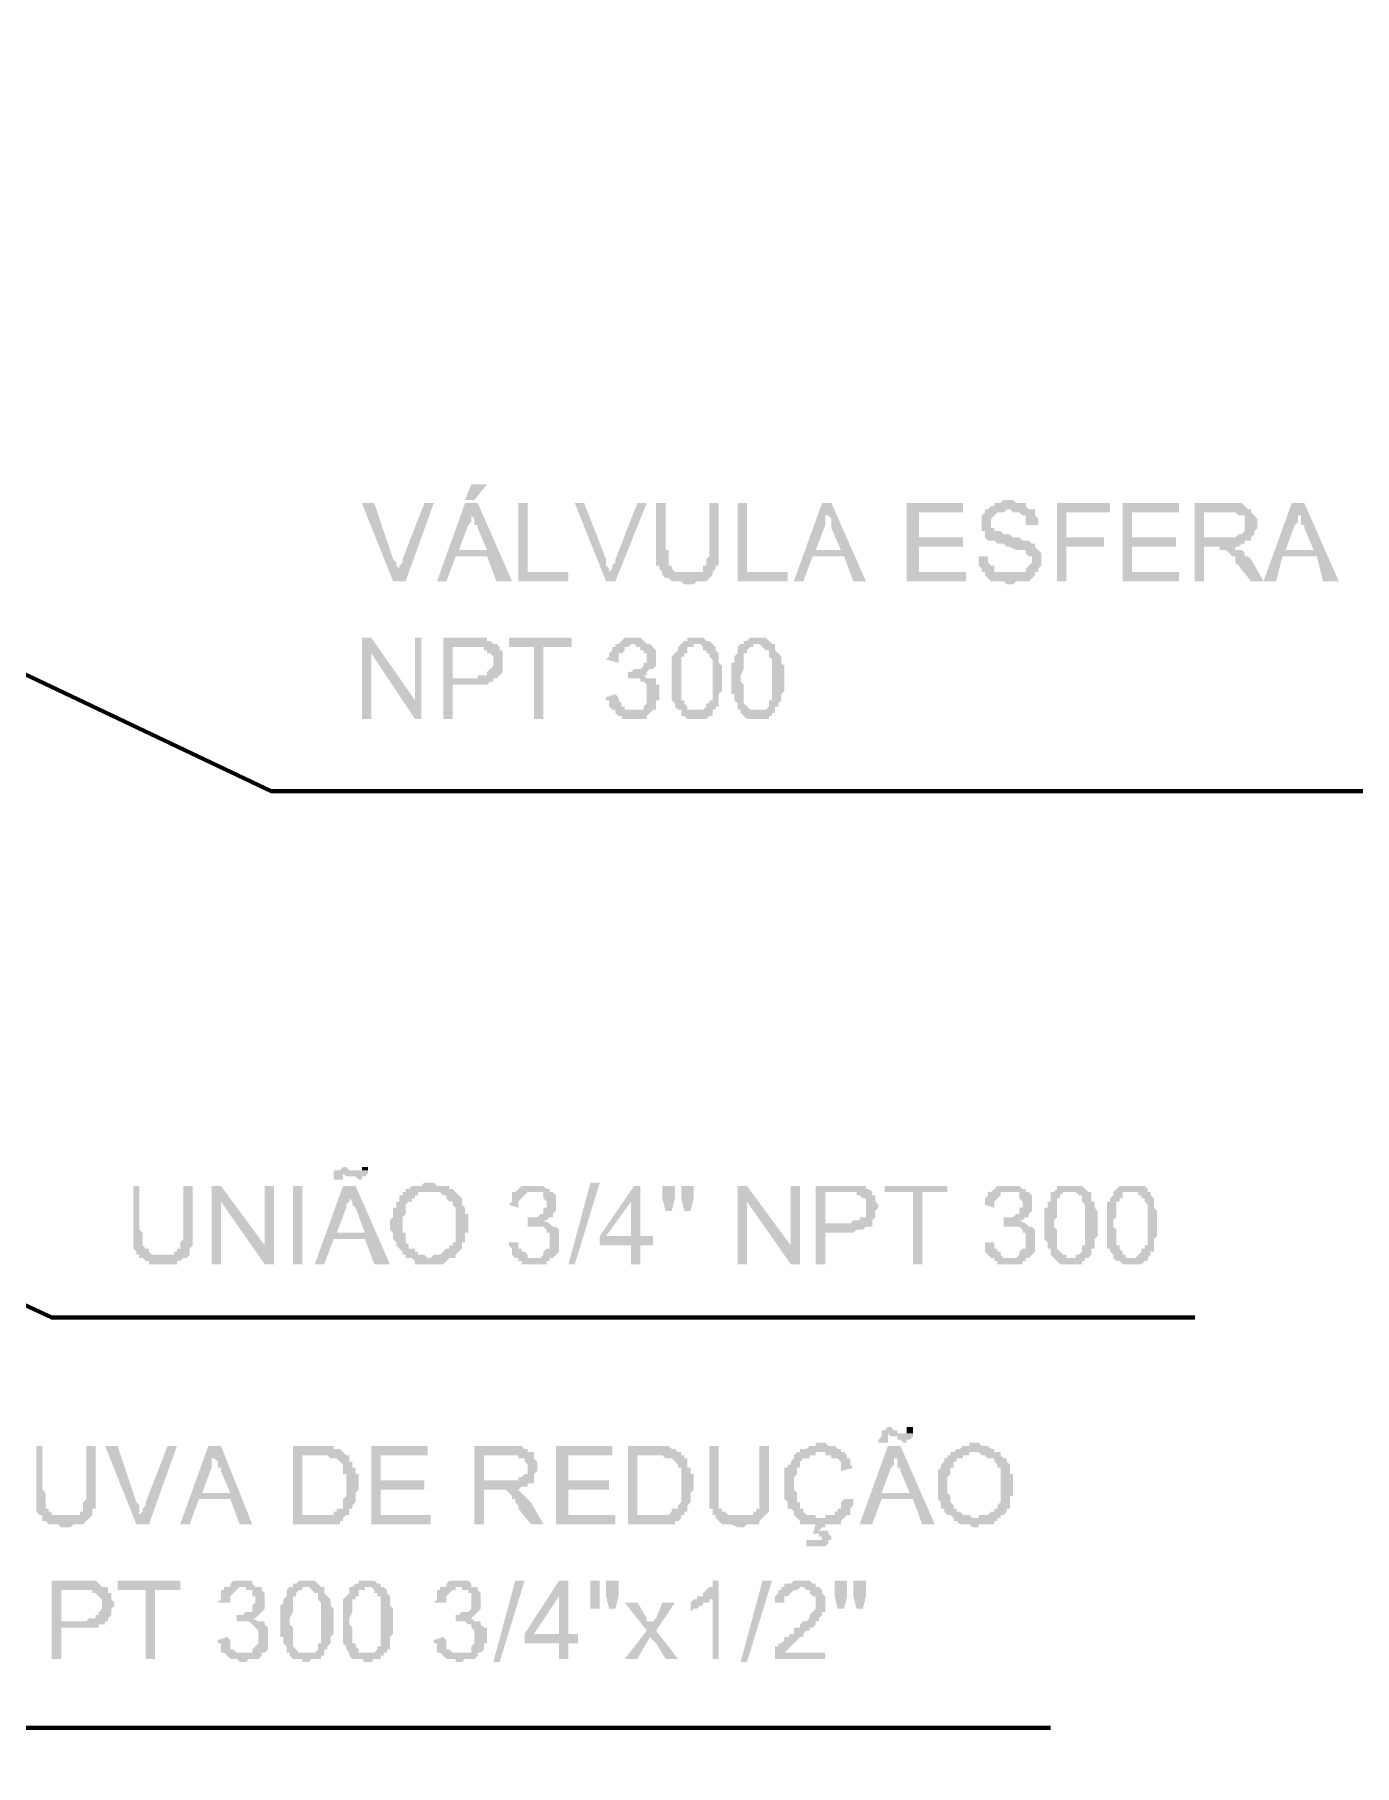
# Model space of a CAD drawing. Header units: millimetres. Extents: x 4161 to 13726, y 828 to 4470.
# Drawn here: x 8904.5 to 9028.5, y 1433.7 to 1596.2 of the extents above; entities that cross this region are included whole.
import ezdxf

# ---------------------------------------------------------------- set-up
doc = ezdxf.new("R2010")
doc.units = ezdxf.units.MM
doc.header["$LTSCALE"] = 10
doc.layers.add('AUX_01', color=1, linetype='Continuous')
doc.layers.add('H', color=7, linetype='Continuous', lineweight=100)
doc.layers.add('P', color=250, linetype='Continuous', lineweight=100)

# ---------------------------------------------------------------- blocks, each defined once
blk = doc.blocks.new('A$C264A139D')
at = {"layer": 'H', "linetype": 'Continuous'}
for points in [[(447.94, 453.53), (446.47, 453.53), (445.88, 452.06), (446.76, 452.06)], [(437.35, 451.76), (436.18, 451.76), (439.12, 444.41), (439.71, 445.29), (439.71, 445.59), (439.41, 445.88), (439.41, 446.18), (439.12, 446.47)], [(442.94, 451.76), (442.06, 451.76), (440, 446.47), (440, 446.18), (439.71, 445.88), (439.71, 445.59), (439.71, 445.29), (439.12, 444.41), (440.29, 444.41)], [(447.06, 451.76), (445.88, 451.76), (443.24, 444.41), (444.12, 444.41), (445, 446.76), (447.94, 446.76), (445.29, 447.35), (446.18, 449.71), (446.47, 450), (446.47, 450.59), (446.47, 450.88)], [(447.06, 451.76), (446.47, 450.88), (446.47, 450.59), (446.76, 450.29), (446.76, 449.71), (447.06, 449.71), (447.06, 449.41), (447.94, 447.35), (445.29, 447.35), (447.94, 446.76), (448.82, 444.41), (450.29, 444.41)], [(451.76, 451.76), (450.88, 451.76), (450.88, 444.41), (455.59, 444.41), (455.59, 445.29), (451.76, 445.29)], [(457.06, 451.76), (456.18, 451.76), (459.12, 444.41), (459.41, 445.29), (459.41, 445.59), (459.12, 445.88), (459.12, 446.18), (459.12, 446.47)], [(462.94, 451.76), (462.06, 451.76), (460, 446.47), (460, 446.18), (459.71, 445.88), (459.71, 445.59), (459.41, 445.29), (459.12, 444.41), (460, 444.41)], [(464.71, 451.76), (463.82, 451.76), (463.82, 447.35), (463.82, 445.88), (464.12, 445.88), (464.12, 445.59), (464.41, 445.29), (466.76, 445.29), (465.88, 445.29), (465.59, 445.29), (465.29, 445.59), (465.29, 445.88), (465, 445.88), (465, 446.47), (465, 447.35), (464.71, 447.35)], [(469.71, 451.76), (468.82, 451.76), (468.82, 446.76), (468.53, 446.47), (468.53, 446.18), (468.53, 445.88), (468.24, 445.88), (468.24, 445.59), (468.24, 445.29), (467.94, 445.29), (467.65, 445.29), (464.41, 445.29), (464.41, 445), (464.71, 444.71), (465, 444.71), (465.29, 444.41), (465.59, 444.41), (466.18, 444.41), (466.47, 444.12), (467.35, 444.12), (467.65, 444.41), (468.24, 444.41), (468.53, 444.41), (468.82, 444.71), (469.12, 445), (469.12, 445.29), (469.41, 445.59), (469.41, 445.88), (469.71, 445.88), (469.71, 446.18), (469.71, 447.35)], [(472.35, 451.76), (471.47, 451.76), (471.47, 444.41), (476.18, 444.41), (476.18, 445.29), (472.35, 445.29)], [(480.29, 451.76), (479.41, 451.76), (476.76, 444.41), (477.65, 444.41), (478.53, 446.76), (481.47, 446.76), (478.82, 447.35), (479.71, 449.71), (479.71, 450), (479.71, 450.59), (480, 450.59), (480, 450.88)], [(480.29, 451.76), (480, 450.88), (480, 450.59), (480.29, 450.29), (480.29, 449.71), (480.29, 449.41), (481.18, 447.35), (478.82, 447.35), (481.47, 446.76), (482.35, 444.41), (483.53, 444.41)], [(492.65, 451.76), (487.35, 451.76), (487.35, 444.41), (492.94, 444.41), (492.94, 445.29), (488.53, 445.29), (488.53, 447.65), (492.65, 447.65), (492.65, 448.53), (488.53, 448.53), (488.53, 450.88), (492.65, 450.88)], [(497.06, 452.06), (496.47, 452.06), (496.18, 451.76), (495.59, 451.76), (495.59, 451.47), (495.29, 451.47), (495, 451.18), (494.71, 451.18), (494.71, 450.88), (494.41, 450.59), (494.41, 449.12), (494.71, 449.12), (494.71, 448.82), (494.71, 448.53), (495, 448.24), (495.29, 448.24), (495.59, 448.24), (495.88, 447.94), (496.47, 447.94), (496.76, 447.65), (497.06, 447.65), (497.65, 447.35), (497.94, 447.35), (498.24, 447.35), (498.53, 447.35), (498.53, 447.06), (498.82, 446.76), (499.12, 446.76), (499.12, 446.18), (498.82, 445.88), (498.53, 445.59), (498.53, 445.29), (498.24, 445.29), (494.71, 445.29), (494.71, 445), (495, 444.71), (495.29, 444.41), (495.59, 444.41), (496.47, 444.41), (496.76, 444.12), (497.35, 444.12), (497.65, 444.41), (498.53, 444.41), (498.82, 444.41), (499.12, 444.71), (499.41, 445), (499.41, 445.29), (499.71, 445.29), (499.71, 445.59), (500, 445.88), (500, 446.47), (500, 447.06), (499.71, 447.35), (499.41, 447.65), (499.41, 447.94), (499.12, 447.94), (498.82, 448.24), (498.53, 448.24), (498.24, 448.24), (497.94, 448.53), (497.35, 448.53), (497.06, 448.82), (496.47, 448.82), (496.18, 449.12), (495.88, 449.12), (495.59, 449.12), (495.59, 449.41), (495.29, 449.41), (495.29, 450.29), (495.59, 450.59), (495.88, 450.88), (496.47, 450.88), (496.76, 451.18), (499.41, 451.18), (499.12, 451.18), (498.82, 451.18), (498.53, 451.47), (498.53, 451.76), (497.65, 451.76), (497.35, 452.06)], [(506.47, 451.76), (501.47, 451.76), (501.47, 444.41), (502.35, 444.41), (502.35, 447.65), (505.88, 447.65), (505.88, 448.53), (502.35, 448.53), (502.35, 450.88), (506.47, 450.88)], [(512.94, 451.76), (507.65, 451.76), (507.65, 444.41), (512.94, 444.41), (512.94, 445.29), (508.53, 445.29), (508.53, 447.65), (512.65, 447.65), (512.65, 448.53), (508.53, 448.53), (508.53, 450.88), (512.94, 450.88)], [(517.35, 451.76), (514.41, 451.76), (514.41, 444.41), (515.29, 444.41), (515.29, 447.65), (518.53, 447.65), (518.82, 447.94), (519.12, 447.94), (519.12, 448.24), (519.41, 448.24), (519.71, 448.24), (515.29, 448.53), (515.29, 450.88), (517.65, 450.88), (519.71, 451.18), (519.41, 451.18), (519.12, 451.47), (518.82, 451.76), (517.94, 451.76)], [(524.71, 451.76), (523.53, 451.76), (520.88, 444.41), (522.06, 444.41), (522.65, 446.76), (525.88, 446.76), (522.94, 447.35), (523.82, 449.71), (524.12, 450), (524.12, 450.59), (524.41, 450.59), (524.41, 450.88)], [(524.71, 451.76), (524.41, 450.88), (524.41, 450.59), (524.41, 450.29), (524.41, 449.71), (524.71, 449.71), (524.71, 449.41), (525.59, 447.35), (522.94, 447.35), (525.88, 446.76), (526.47, 444.41), (527.94, 444.41)], [(499.41, 451.18), (497.06, 451.18), (497.35, 450.88), (497.94, 450.88), (498.24, 450.59), (498.53, 450.59), (498.53, 450.29), (498.53, 449.71), (498.82, 449.71), (499.71, 449.71), (499.71, 450.29), (499.41, 450.59), (499.41, 450.88)], [(519.71, 451.18), (517.65, 450.88), (518.24, 450.88), (518.53, 450.59), (518.82, 450.59), (519.12, 450.59), (519.12, 450.29), (519.12, 450), (519.12, 449.71), (519.12, 449.12), (518.82, 448.82), (518.53, 448.82), (518.24, 448.53), (515.29, 448.53), (519.71, 448.24), (519.71, 448.53), (520, 448.82), (520, 449.12), (520.29, 449.41), (520.29, 449.71), (520.29, 450.29), (520, 450.59), (519.71, 450.88)], [(518.24, 447.65), (516.47, 447.65), (516.76, 447.65), (516.76, 447.35), (517.35, 447.35), (517.65, 447.06), (517.94, 446.76), (518.24, 446.76), (518.24, 446.47), (518.24, 446.18), (518.53, 445.88), (519.71, 444.41), (520.88, 444.41), (519.71, 446.47), (519.41, 446.76), (519.12, 446.76), (519.12, 447.06), (518.82, 447.35), (518.53, 447.35), (518.24, 447.35)], [(495, 446.76), (494.12, 446.76), (494.12, 446.18), (494.12, 445.88), (494.41, 445.59), (494.41, 445.29), (494.71, 445.29), (497.06, 445.29), (496.18, 445.29), (495.59, 445.29), (495.59, 445.59), (495.59, 445.88), (495.29, 445.88), (495, 446.18)], [(437.06, 439.12), (436.18, 439.12), (436.18, 431.47), (437.06, 431.47), (437.06, 437.65)], [(437.06, 439.12), (437.06, 437.65), (441.18, 431.47), (441.18, 433.24)], [(441.76, 439.12), (441.18, 439.12), (441.18, 431.47), (441.76, 431.47)], [(446.47, 439.12), (443.82, 439.12), (443.82, 431.47), (444.71, 431.47), (444.71, 434.71), (447.06, 434.71), (447.65, 434.71), (447.94, 434.71), (448.24, 435), (448.53, 435), (448.53, 435.29), (448.82, 435.29), (444.71, 435.29), (444.71, 438.24), (449.12, 438.24), (448.82, 438.53), (448.53, 438.53), (448.24, 438.82), (447.94, 438.82), (447.94, 439.12), (446.76, 439.12)], [(455.88, 439.12), (450, 439.12), (450, 438.24), (452.35, 438.24), (452.35, 431.47), (453.24, 431.47), (453.24, 438.24), (455.88, 438.24)], [(461.47, 439.12), (460.88, 439.12), (460.59, 438.82), (460.29, 438.53), (460, 438.53), (461.76, 438.53), (462.06, 438.24), (462.35, 438.24), (462.35, 437.94), (462.65, 437.94), (462.65, 437.65), (462.94, 437.65), (462.94, 437.06), (462.94, 436.76), (462.65, 436.76), (462.65, 436.47), (462.35, 436.18), (462.06, 436.18), (461.76, 436.18), (461.47, 435.88), (462.94, 435.88), (463.24, 436.18), (463.53, 436.18), (463.82, 436.47), (463.82, 437.94), (463.53, 438.24), (463.24, 438.53), (462.94, 438.53), (462.65, 438.82), (462.35, 439.12), (461.76, 439.12)], [(467.65, 439.12), (466.76, 439.12), (466.76, 438.82), (466.47, 438.82), (466.18, 438.53), (467.94, 438.53), (468.24, 438.24), (468.24, 437.94), (468.53, 437.94), (468.53, 437.65), (468.82, 437.65), (468.82, 437.35), (469.12, 437.06), (469.12, 435.29), (469.12, 433.24), (468.82, 433.24), (468.82, 432.94), (468.53, 432.94), (468.53, 432.65), (468.24, 432.35), (467.94, 432.35), (467.65, 432.35), (469.12, 432.35), (469.41, 432.35), (469.41, 432.65), (469.71, 432.65), (469.71, 432.94), (469.71, 433.24), (469.71, 433.82), (470, 434.12), (470, 436.47), (469.71, 436.76), (469.71, 437.06), (469.71, 437.35), (469.71, 437.65), (469.41, 437.94), (469.41, 438.24), (469.12, 438.53), (468.82, 438.82), (468.53, 438.82), (468.24, 439.12), (467.94, 439.12)], [(473.24, 439.12), (472.65, 439.12), (472.35, 438.82), (472.06, 438.82), (472.06, 438.53), (471.76, 438.53), (473.53, 438.53), (473.82, 438.24), (474.12, 437.94), (474.41, 437.94), (474.41, 437.65), (474.41, 437.35), (474.71, 437.06), (474.71, 435.29), (474.71, 433.24), (474.41, 433.24), (474.41, 432.94), (474.41, 432.65), (474.12, 432.35), (473.82, 432.35), (473.53, 432.35), (473.24, 432.35), (475, 432.35), (475, 432.65), (475.29, 432.65), (475.29, 432.94), (475.59, 433.24), (475.59, 433.82), (475.88, 434.12), (475.88, 436.47), (475.59, 436.76), (475.59, 437.06), (475.59, 437.35), (475.29, 437.65), (475, 437.94), (475, 438.24), (475, 438.53), (474.71, 438.53), (474.41, 438.82), (474.12, 439.12), (473.53, 439.12)], [(449.12, 438.24), (446.47, 438.24), (447.65, 438.24), (447.65, 437.94), (447.94, 437.94), (447.94, 437.65), (448.24, 437.65), (448.53, 437.35), (448.53, 436.47), (448.24, 436.18), (447.94, 435.88), (447.94, 435.59), (447.06, 435.59), (447.06, 435.29), (444.71, 435.29), (448.82, 435.29), (449.12, 435.59), (449.41, 435.88), (449.41, 436.47), (449.41, 436.76), (449.41, 437.06), (449.41, 437.35), (449.41, 437.94), (449.12, 437.94)], [(460, 438.53), (460, 438.24), (459.71, 438.24), (459.71, 437.94), (459.41, 437.65), (459.41, 437.35), (459.12, 437.06), (460.29, 436.76), (460.29, 437.65), (460.59, 437.65), (460.88, 437.94), (460.88, 438.24), (461.18, 438.24), (461.47, 438.53)], [(466.18, 438.53), (465.88, 438.24), (465.88, 437.94), (465.59, 437.65), (465.29, 437.35), (465.29, 436.76), (465.29, 435.29), (465.29, 433.82), (465.29, 433.24), (465.59, 432.94), (465.59, 432.65), (465.88, 432.35), (466.18, 432.35), (466.18, 432.06), (466.18, 431.76), (466.47, 431.76), (466.76, 431.47), (467.06, 431.47), (467.35, 431.47), (467.94, 431.47), (468.24, 431.47), (468.53, 431.47), (468.82, 431.76), (469.12, 431.76), (469.12, 432.06), (469.12, 432.35), (467.06, 432.35), (466.76, 432.35), (466.76, 432.65), (466.47, 432.94), (466.47, 433.24), (466.18, 433.24), (466.18, 434.71), (466.18, 435), (466.18, 435.59), (466.18, 436.18), (466.18, 437.35), (466.47, 437.35), (466.47, 437.65), (466.76, 437.65), (466.76, 437.94), (466.76, 438.24), (467.35, 438.24), (467.35, 438.53), (467.65, 438.53)], [(471.76, 438.53), (471.47, 438.24), (471.47, 437.94), (471.47, 437.65), (471.18, 437.35), (471.18, 436.76), (470.88, 436.76), (470.88, 435.29), (470.88, 433.82), (471.18, 433.82), (471.18, 433.24), (471.47, 432.94), (471.47, 432.65), (471.47, 432.35), (471.76, 432.35), (471.76, 432.06), (472.06, 431.76), (472.35, 431.47), (472.94, 431.47), (473.53, 431.47), (473.82, 431.47), (474.41, 431.47), (474.41, 431.76), (474.71, 431.76), (474.71, 432.06), (475, 432.06), (475, 432.35), (472.94, 432.35), (472.65, 432.35), (472.35, 432.65), (472.06, 432.94), (472.06, 433.24), (472.06, 434.71), (471.76, 435), (471.76, 435.59), (472.06, 436.18), (472.06, 437.35), (472.06, 437.65), (472.35, 437.65), (472.35, 437.94), (472.65, 438.24), (472.94, 438.24), (472.94, 438.53), (473.24, 438.53)], [(463.53, 435.29), (461.76, 435.29), (462.35, 435.29), (462.35, 435), (462.65, 435), (462.94, 434.71), (462.94, 434.41), (462.94, 433.82), (462.94, 433.24), (462.94, 432.94), (462.65, 432.65), (462.65, 432.35), (462.35, 432.35), (460, 432.35), (460, 432.06), (460.29, 431.76), (460.59, 431.76), (460.59, 431.47), (461.18, 431.47), (461.47, 431.47), (462.06, 431.47), (462.35, 431.47), (462.94, 431.47), (462.94, 431.76), (463.24, 432.06), (463.53, 432.35), (463.82, 432.35), (463.82, 432.65), (463.82, 433.24), (464.12, 433.24), (464.12, 434.71), (463.82, 434.71), (463.82, 435), (463.82, 435.29)], [(460, 433.82), (459.12, 433.53), (459.12, 433.24), (459.41, 433.24), (459.41, 432.65), (459.71, 432.35), (460, 432.35), (461.47, 432.35), (461.18, 432.35), (460.88, 432.35), (460.88, 432.65), (460.59, 432.65), (460.59, 432.94), (460.29, 433.24), (460.29, 433.53)], [(434.41, 389.41), (434.12, 389.12), (433.82, 389.12), (433.53, 389.12), (433.53, 388.53), (433.53, 388.24), (434.41, 388.24), (434.41, 388.53), (434.41, 388.82), (436.76, 388.82), (436.76, 389.12), (435.29, 389.12), (435, 389.12), (434.71, 389.41)], [(436.76, 388.82), (434.41, 388.82), (434.71, 388.53), (435, 388.53), (435.59, 388.53), (435.88, 388.24), (436.18, 388.24), (436.18, 388.53), (436.47, 388.53)], [(436.76, 389.41), (436.18, 389.41), (436.18, 389.12), (435.88, 389.12), (436.76, 389.12)], [(415.29, 387.65), (414.71, 387.65), (414.71, 383.53), (414.71, 382.06), (414.71, 381.76), (415, 381.47), (415, 381.18), (417.35, 381.18), (416.47, 381.18), (416.18, 381.47), (416.18, 381.76), (415.88, 381.76), (415.59, 382.06), (415.59, 382.35), (415.59, 383.24), (415.29, 383.53)], [(420.29, 387.65), (419.41, 387.65), (419.41, 382.65), (419.12, 382.35), (419.12, 382.06), (419.12, 381.76), (418.82, 381.76), (418.82, 381.47), (418.53, 381.47), (418.53, 381.18), (415.29, 381.18), (415.29, 380.88), (415.59, 380.88), (415.88, 380.59), (416.18, 380.59), (416.18, 380.29), (416.76, 380.29), (417.06, 380.29), (417.94, 380.29), (418.24, 380.29), (418.82, 380.29), (418.82, 380.59), (419.12, 380.59), (419.41, 380.88), (419.71, 380.88), (420, 381.18), (420, 381.47), (420, 381.76), (420.29, 382.06), (420.29, 382.35), (420.29, 383.53)], [(422.94, 387.65), (422.06, 387.65), (422.06, 380.29), (422.94, 380.29), (422.94, 386.18)], [(422.94, 387.65), (422.94, 386.18), (427.06, 380.29), (427.06, 382.06)], [(427.94, 387.65), (427.06, 387.65), (427.06, 380.29), (427.94, 380.29)], [(430.59, 380.29), (430.59, 387.65), (429.71, 387.65), (429.71, 380.29)], [(435.59, 387.65), (434.41, 387.65), (431.76, 380.29), (432.65, 380.29), (433.53, 382.65), (436.47, 382.65), (433.82, 383.24), (434.71, 385.59), (434.71, 385.88), (435, 386.18), (435, 386.47), (435, 386.76), (435, 387.06)], [(435.59, 387.65), (435, 387.06), (435, 386.47), (435.29, 386.18), (435.29, 385.88), (435.59, 385.59), (436.47, 383.24), (433.82, 383.24), (436.47, 382.65), (437.35, 380.29), (438.82, 380.29)], [(440.29, 387.06), (440, 387.06), (440, 386.76), (439.71, 386.76), (439.71, 386.47), (439.71, 386.18), (439.41, 386.18), (439.41, 385.59), (439.12, 385.59), (439.12, 384.71), (438.82, 384.41), (438.82, 383.82), (438.82, 383.53), (439.12, 383.24), (439.12, 382.65), (439.41, 382.35), (439.41, 382.06), (439.71, 381.76), (440, 381.47), (440, 381.18), (440.29, 381.18), (440.29, 380.88), (440.88, 380.88), (441.18, 380.59), (441.18, 380.29), (442.06, 380.29), (442.35, 380.29), (442.65, 380.29), (442.94, 380.29), (443.82, 380.29), (444.12, 380.59), (444.41, 380.88), (444.71, 380.88), (445, 380.88), (442.35, 380.88), (442.06, 381.18), (441.47, 381.18), (441.47, 381.47), (441.18, 381.47), (441.18, 381.76), (440.88, 381.76), (440.59, 381.76), (440.59, 382.06), (440.29, 382.35), (440.29, 383.24), (440, 383.24), (440, 384.71), (440.29, 385), (440.29, 385.59), (440.29, 385.88), (440.59, 386.18), (440.88, 386.18), (440.88, 386.47), (441.18, 386.47), (441.18, 386.76), (441.47, 386.76), (441.47, 387.06), (441.76, 387.06), (442.06, 387.06), (442.65, 387.06)], [(442.65, 387.94), (442.06, 387.94), (441.76, 387.65), (441.18, 387.65), (440.88, 387.65), (440.59, 387.35), (440.29, 387.35), (440.29, 387.06), (442.94, 387.06), (443.24, 387.06), (443.53, 387.06), (443.82, 386.76), (444.12, 386.76), (444.12, 386.47), (444.41, 386.18), (444.71, 386.18), (444.71, 385.88), (445, 385.59), (445, 385.29), (445, 383.24), (445, 382.94), (445, 382.35), (444.71, 382.35), (444.71, 382.06), (444.41, 382.06), (444.41, 381.76), (444.12, 381.76), (443.82, 381.47), (443.53, 381.18), (442.94, 381.18), (442.65, 380.88), (445, 380.88), (445, 381.18), (445.29, 381.47), (445.59, 381.76), (445.59, 382.06), (445.59, 382.35), (445.88, 382.35), (445.88, 383.24), (446.18, 383.24), (446.18, 385), (445.88, 385), (445.88, 385.59), (445.59, 385.88), (445.59, 386.18), (445.59, 386.47), (445.29, 386.76), (445, 387.06), (444.71, 387.35), (444.41, 387.35), (444.41, 387.65), (444.12, 387.65), (443.82, 387.65), (443.24, 387.65), (442.94, 387.94)], [(450.59, 387.06), (450.29, 387.06), (450.29, 386.76), (450.29, 386.47), (450.29, 386.18), (450, 385.88), (450.88, 385.59), (450.88, 386.18), (451.18, 386.47), (451.47, 386.76), (451.76, 387.06), (452.06, 387.06), (452.35, 387.06)], [(452.35, 387.65), (451.47, 387.65), (451.18, 387.65), (450.88, 387.35), (450.59, 387.06), (452.35, 387.06), (452.65, 387.06), (453.24, 387.06), (453.24, 386.76), (453.24, 386.47), (453.53, 386.18), (453.53, 385.88), (453.53, 385.59), (453.24, 385.59), (453.24, 385.29), (453.24, 385), (452.94, 385), (452.65, 384.71), (452.35, 384.71), (452.06, 384.71), (453.82, 384.71), (454.12, 384.71), (454.12, 385), (454.41, 385.29), (454.41, 386.76), (454.12, 387.06), (453.82, 387.06), (453.82, 387.35), (453.53, 387.35), (453.24, 387.65)], [(455.59, 380.29), (457.65, 387.94), (458.53, 387.94), (456.18, 380.29)], [(462.35, 387.65), (461.76, 387.65), (458.53, 382.94), (458.53, 382.06), (461.47, 382.06), (461.47, 380.29), (462.35, 380.29), (462.35, 382.06), (463.53, 382.06), (463.53, 382.94), (459.12, 382.94), (461.47, 386.18)], [(462.35, 387.65), (461.47, 386.18), (461.47, 382.94), (459.12, 382.94), (462.35, 382.94)], [(465.59, 387.65), (464.41, 387.65), (464.41, 386.47), (464.71, 385.29), (465.29, 385.29), (465.59, 386.47)], [(467.35, 387.65), (466.18, 387.65), (466.18, 386.47), (466.47, 385.29), (467.06, 385.29), (467.35, 386.47)], [(472.35, 387.65), (471.47, 387.65), (471.47, 380.29), (472.35, 380.29), (472.35, 386.18)], [(472.35, 387.65), (472.35, 386.18), (476.47, 380.29), (476.47, 382.06)], [(477.35, 387.65), (476.47, 387.65), (476.47, 380.29), (477.35, 380.29)], [(481.76, 387.65), (478.82, 387.65), (478.82, 380.29), (479.71, 380.29), (479.71, 383.24), (482.35, 383.24), (482.65, 383.53), (483.24, 383.53), (483.53, 383.82), (483.82, 383.82), (484.12, 383.82), (484.12, 384.12), (479.71, 384.12), (479.71, 387.06), (484.12, 387.06), (483.82, 387.35), (483.53, 387.35), (483.53, 387.65), (483.24, 387.65), (482.94, 387.65), (482.06, 387.65)], [(484.12, 387.06), (481.76, 387.06), (482.65, 387.06), (482.65, 386.76), (482.94, 386.76), (483.24, 386.47), (483.53, 386.47), (483.53, 386.18), (483.53, 385.29), (483.53, 385), (483.53, 384.71), (483.24, 384.71), (482.94, 384.71), (482.94, 384.41), (482.35, 384.41), (482.06, 384.12), (479.71, 384.12), (484.12, 384.12), (484.12, 384.41), (484.41, 384.71), (484.41, 385.29), (484.71, 385.59), (484.71, 385.88), (484.41, 386.18), (484.41, 386.76), (484.12, 386.76)], [(491.18, 387.65), (485.29, 387.65), (485.29, 387.06), (487.94, 387.06), (487.94, 380.29), (488.82, 380.29), (488.82, 387.06), (491.18, 387.06)], [(495.29, 387.06), (495, 387.06), (495, 386.76), (494.71, 386.47), (494.71, 386.18), (494.71, 385.88), (495.59, 385.59), (495.59, 386.18), (495.88, 386.47), (496.18, 386.76), (496.18, 387.06), (496.47, 387.06), (496.76, 387.06), (497.06, 387.06)], [(497.06, 387.65), (496.18, 387.65), (495.88, 387.65), (495.59, 387.35), (495.29, 387.06), (497.06, 387.06), (497.35, 387.06), (497.94, 387.06), (497.94, 386.76), (497.94, 386.47), (498.24, 386.18), (498.24, 385.88), (498.24, 385.59), (497.94, 385.59), (497.94, 385.29), (497.94, 385), (497.65, 385), (497.35, 384.71), (497.06, 384.71), (496.76, 384.71), (498.53, 384.71), (498.82, 384.71), (498.82, 385), (499.12, 385.29), (499.12, 386.76), (498.82, 387.06), (498.53, 387.06), (498.53, 387.35), (498.24, 387.35), (497.94, 387.65)], [(501.18, 387.06), (500.88, 387.06), (500.88, 386.76), (500.88, 386.47), (500.88, 386.18), (500.59, 386.18), (500.59, 385.59), (500.29, 385.59), (500.29, 383.82), (500.29, 382.65), (500.59, 382.35), (500.59, 381.76), (500.88, 381.76), (500.88, 381.47), (500.88, 381.18), (501.18, 380.88), (501.47, 380.59), (501.76, 380.29), (502.35, 380.29), (503.24, 380.29), (503.82, 380.29), (503.82, 380.59), (504.12, 380.59), (504.12, 380.88), (504.41, 380.88), (502.35, 380.88), (502.35, 381.18), (502.06, 381.18), (501.76, 381.47), (501.47, 381.76), (501.47, 382.06), (501.47, 383.53), (501.18, 383.82), (501.18, 384.41), (501.47, 384.71), (501.47, 386.18), (501.47, 386.47), (501.76, 386.47), (501.76, 386.76), (502.06, 387.06), (502.35, 387.06), (502.65, 387.06)], [(502.65, 387.65), (502.06, 387.65), (501.76, 387.65), (501.47, 387.65), (501.47, 387.35), (501.18, 387.06), (503.24, 387.06), (503.53, 386.76), (503.82, 386.76), (503.82, 386.47), (503.82, 386.18), (504.12, 385.88), (504.12, 383.82), (504.12, 382.06), (503.82, 382.06), (503.82, 381.76), (503.82, 381.47), (503.53, 381.18), (503.24, 381.18), (503.24, 380.88), (502.65, 380.88), (504.41, 380.88), (504.71, 381.18), (504.71, 381.47), (504.71, 381.76), (505, 381.76), (505, 382.06), (505, 382.65), (505.29, 382.94), (505.29, 385.29), (505, 385.59), (505, 385.88), (505, 386.18), (504.71, 386.18), (504.71, 386.47), (504.71, 386.76), (504.71, 387.06), (504.41, 387.06), (504.12, 387.35), (503.82, 387.65), (503.53, 387.65), (503.24, 387.65)], [(506.76, 387.06), (506.76, 386.76), (506.47, 386.47), (506.47, 386.18), (506.18, 386.18), (506.18, 385.59), (506.18, 383.82), (506.18, 382.65), (506.18, 382.35), (506.18, 381.76), (506.47, 381.76), (506.47, 381.47), (506.76, 381.18), (506.76, 380.88), (507.06, 380.59), (507.35, 380.59), (507.65, 380.29), (507.94, 380.29), (508.24, 380.29), (508.82, 380.29), (509.12, 380.29), (509.41, 380.29), (509.71, 380.59), (510, 380.59), (510, 380.88), (507.94, 380.88), (507.94, 381.18), (507.65, 381.18), (507.65, 381.47), (507.35, 381.76), (507.35, 382.06), (507.06, 382.06), (507.06, 383.53), (506.76, 383.82), (506.76, 384.41), (507.06, 384.71), (507.06, 386.18), (507.35, 386.18), (507.35, 386.47), (507.65, 386.47), (507.65, 386.76), (507.65, 387.06), (508.24, 387.06), (508.53, 387.06)], [(508.53, 387.65), (507.65, 387.65), (507.35, 387.65), (507.06, 387.35), (506.76, 387.06), (508.82, 387.06), (509.12, 387.06), (509.12, 386.76), (509.41, 386.76), (509.41, 386.47), (509.71, 386.47), (509.71, 386.18), (510, 385.88), (510, 383.82), (510, 382.06), (509.71, 382.06), (509.71, 381.76), (509.41, 381.76), (509.41, 381.47), (509.12, 381.18), (508.82, 380.88), (508.53, 380.88), (510, 380.88), (510.29, 381.18), (510.29, 381.47), (510.59, 381.47), (510.59, 381.76), (510.59, 382.06), (510.59, 382.65), (510.88, 382.94), (510.88, 385.29), (510.59, 385.59), (510.59, 385.88), (510.59, 386.18), (510.59, 386.47), (510.29, 386.76), (510.29, 387.06), (510, 387.06), (510, 387.35), (509.71, 387.65), (509.41, 387.65), (509.12, 387.65), (508.82, 387.65)], [(454.12, 383.82), (452.35, 383.82), (452.94, 383.82), (453.24, 383.82), (453.53, 383.53), (453.53, 383.24), (453.82, 383.24), (453.82, 382.35), (453.82, 381.76), (453.53, 381.76), (453.24, 381.47), (453.24, 381.18), (452.94, 380.88), (450.59, 380.88), (450.88, 380.88), (450.88, 380.59), (451.18, 380.59), (451.18, 380.29), (451.76, 380.29), (452.06, 380.29), (452.65, 380.29), (452.94, 380.29), (453.53, 380.29), (453.53, 380.59), (453.82, 380.59), (453.82, 380.88), (454.12, 380.88), (454.41, 381.18), (454.71, 381.47), (454.71, 381.76), (454.71, 383.24), (454.71, 383.53), (454.41, 383.82)], [(498.82, 383.82), (497.06, 383.82), (497.65, 383.82), (497.94, 383.82), (498.24, 383.53), (498.24, 383.24), (498.53, 383.24), (498.53, 382.35), (498.53, 381.76), (498.24, 381.76), (497.94, 381.47), (497.94, 381.18), (497.65, 380.88), (495.29, 380.88), (495.59, 380.88), (495.59, 380.59), (495.88, 380.59), (495.88, 380.29), (496.47, 380.29), (496.76, 380.29), (497.35, 380.29), (497.65, 380.29), (498.24, 380.29), (498.24, 380.59), (498.53, 380.59), (498.53, 380.88), (498.82, 380.88), (499.12, 381.18), (499.41, 381.47), (499.41, 381.76), (499.41, 383.24), (499.41, 383.53), (499.12, 383.82)], [(450.88, 382.35), (450, 382.35), (450, 382.06), (450.29, 381.76), (450.29, 381.47), (450.29, 381.18), (450.59, 380.88), (452.35, 380.88), (451.76, 380.88), (451.76, 381.18), (451.47, 381.47), (451.18, 381.47), (451.18, 381.76), (450.88, 381.76)], [(495.59, 382.35), (494.71, 382.35), (494.71, 382.06), (494.71, 381.76), (494.71, 381.47), (495, 381.18), (495.29, 380.88), (497.06, 380.88), (496.47, 380.88), (496.18, 381.18), (496.18, 381.47), (495.88, 381.47), (495.88, 381.76), (495.59, 381.76)], [(485.59, 365), (485.29, 364.71), (485, 364.71), (485, 364.41), (485, 364.12), (484.71, 363.82), (484.71, 363.53), (485.59, 363.53), (485.59, 364.12), (485.59, 364.41), (487.94, 364.41), (486.47, 364.41), (486.47, 364.71), (486.18, 364.71), (485.88, 365)], [(487.94, 364.41), (485.59, 364.41), (485.88, 364.12), (486.47, 364.12), (486.47, 363.82), (486.76, 363.82), (487.06, 363.53), (487.35, 363.53), (487.35, 363.82), (487.65, 363.82), (487.94, 364.12)], [(487.94, 365), (487.35, 365), (487.35, 364.41), (487.06, 364.41), (487.94, 364.41), (487.94, 364.71)], [(406.18, 363.24), (405.59, 363.24), (405.59, 359.12), (405.59, 357.35), (405.59, 357.06), (405.88, 356.76), (408.24, 356.76), (407.35, 356.76), (407.06, 356.76), (407.06, 357.06), (406.76, 357.06), (406.76, 357.35), (406.47, 357.35), (406.47, 357.94), (406.47, 358.82), (406.18, 359.12)], [(411.18, 363.24), (410.29, 363.24), (410.29, 358.24), (410, 357.94), (410, 357.65), (410, 357.35), (410, 357.06), (409.71, 357.06), (409.71, 356.76), (409.41, 356.76), (406.18, 356.76), (406.18, 356.47), (406.18, 356.18), (406.47, 356.18), (406.76, 355.88), (407.06, 355.88), (407.65, 355.88), (407.94, 355.59), (408.82, 355.59), (409.12, 355.88), (409.71, 355.88), (410, 355.88), (410.29, 356.18), (410.59, 356.47), (410.88, 356.76), (410.88, 357.06), (410.88, 357.35), (411.18, 357.35), (411.18, 357.65), (411.18, 359.12)], [(413.24, 363.24), (412.06, 363.24), (415, 355.88), (415.29, 356.76), (415.29, 357.06), (415.29, 357.35), (415.29, 357.65), (415, 357.94)], [(418.82, 363.24), (417.94, 363.24), (415.88, 357.94), (415.88, 357.65), (415.59, 357.35), (415.59, 357.06), (415.29, 356.76), (415, 355.88), (416.18, 355.88)], [(422.94, 363.24), (421.76, 363.24), (419.12, 355.88), (420, 355.88), (420.88, 358.24), (423.82, 358.24), (421.18, 358.82), (422.06, 361.18), (422.06, 361.47), (422.06, 362.06), (422.35, 362.06), (422.35, 362.35)], [(422.94, 363.24), (422.35, 362.35), (422.35, 362.06), (422.65, 361.76), (422.65, 361.18), (422.94, 361.18), (422.94, 360.88), (423.82, 358.82), (421.18, 358.82), (423.82, 358.24), (424.71, 355.88), (425.88, 355.88)], [(432.06, 363.24), (429.71, 363.24), (429.71, 355.88), (433.24, 355.88), (433.53, 355.88), (434.12, 355.88), (434.12, 356.18), (434.41, 356.18), (434.41, 356.47), (434.71, 356.76), (430.59, 356.76), (430.59, 362.35), (434.71, 362.35), (434.41, 362.65), (434.12, 362.94), (433.53, 362.94), (433.53, 363.24), (432.35, 363.24)], [(442.35, 363.24), (437.06, 363.24), (437.06, 355.88), (442.65, 355.88), (442.65, 356.76), (437.94, 356.76), (437.94, 359.12), (442.06, 359.12), (442.06, 360), (437.94, 360), (437.94, 362.35), (442.35, 362.35)], [(450, 363.24), (446.76, 363.24), (446.76, 355.88), (447.65, 355.88), (447.65, 359.12), (450.88, 359.12), (451.18, 359.41), (451.76, 359.41), (451.76, 359.71), (452.06, 359.71), (452.35, 359.71), (447.65, 360), (447.65, 362.35), (450.29, 362.35), (452.35, 362.65), (452.06, 362.65), (451.76, 362.65), (451.76, 362.94), (451.47, 362.94), (451.18, 363.24), (450.29, 363.24)], [(452.35, 362.65), (450.29, 362.35), (450.88, 362.35), (450.88, 362.06), (451.18, 362.06), (451.47, 362.06), (451.47, 361.76), (451.76, 361.47), (451.76, 361.18), (451.76, 360.59), (451.47, 360.59), (451.18, 360.29), (450.88, 360.29), (450.88, 360), (447.65, 360), (452.35, 359.71), (452.35, 360), (452.35, 360.29), (452.35, 360.59), (452.65, 360.88), (452.65, 361.18), (452.65, 361.76), (452.35, 362.06), (452.35, 362.35)], [(459.71, 363.24), (454.41, 363.24), (454.41, 355.88), (460, 355.88), (460, 356.76), (455.59, 356.76), (455.59, 359.12), (459.41, 359.12), (459.41, 360), (455.59, 360), (455.59, 362.35), (459.71, 362.35)], [(463.82, 363.24), (461.18, 363.24), (461.18, 355.88), (464.71, 355.88), (465, 355.88), (465.59, 355.88), (465.59, 356.18), (465.88, 356.18), (466.18, 356.47), (466.18, 356.76), (462.06, 356.76), (462.06, 362.35), (466.18, 362.35), (466.18, 362.65), (465.88, 362.65), (465.59, 362.94), (465.29, 362.94), (465, 363.24)], [(469.71, 363.24), (468.82, 363.24), (468.82, 359.12), (468.82, 357.35), (469.12, 357.35), (469.12, 357.06), (469.12, 356.76), (471.47, 356.76), (470.59, 356.76), (470.29, 357.06), (470, 357.06), (470, 357.35), (469.71, 357.35), (469.71, 357.94), (469.71, 358.82), (469.71, 359.12)], [(474.41, 363.24), (473.53, 363.24), (473.53, 358.24), (473.53, 357.94), (473.53, 357.65), (473.53, 357.35), (473.24, 357.35), (473.24, 357.06), (472.94, 357.06), (472.94, 356.76), (472.65, 356.76), (469.41, 356.76), (469.41, 356.47), (469.71, 356.18), (470, 355.88), (470.29, 355.88), (470.59, 355.88), (470.88, 355.88), (471.47, 355.59), (472.06, 355.59), (472.35, 355.88), (472.94, 355.88), (473.53, 355.88), (473.53, 356.18), (473.82, 356.47), (474.12, 356.76), (474.41, 357.06), (474.41, 357.35), (474.41, 357.65), (474.41, 359.12)], [(479.41, 363.53), (478.82, 363.53), (478.82, 363.24), (478.24, 363.24), (477.94, 362.94), (477.35, 362.94), (477.35, 362.65), (477.06, 362.65), (476.76, 362.35), (476.76, 362.06), (476.47, 361.76), (476.47, 361.47), (476.18, 361.47), (476.18, 361.18), (475.88, 361.18), (475.88, 360), (475.88, 359.71), (475.88, 359.41), (475.88, 359.12), (475.88, 358.24), (476.18, 357.94), (476.18, 357.35), (476.47, 357.35), (476.76, 357.06), (476.76, 356.76), (477.06, 356.47), (479.41, 356.47), (478.82, 356.47), (478.82, 356.76), (478.24, 356.76), (477.94, 356.76), (477.65, 357.06), (477.65, 357.35), (477.35, 357.35), (477.35, 357.94), (477.06, 357.94), (477.06, 358.82), (476.76, 359.12), (476.76, 359.71), (476.76, 360.29), (477.06, 360.59), (477.06, 361.18), (477.35, 361.18), (477.35, 361.47), (477.35, 361.76), (477.65, 362.06), (477.94, 362.06), (478.24, 362.06), (478.24, 362.35), (478.82, 362.35), (478.82, 362.65), (481.47, 362.65), (481.18, 362.65), (481.18, 362.94), (480.88, 362.94), (480.59, 363.24), (480, 363.24), (479.71, 363.53)], [(481.47, 362.65), (479.41, 362.65), (479.71, 362.65), (479.71, 362.35), (480.29, 362.35), (480.29, 362.06), (480.59, 362.06), (480.88, 362.06), (481.18, 361.76), (481.18, 361.18), (481.18, 360.88), (482.35, 361.18), (482.06, 361.47), (482.06, 362.06), (481.76, 362.06), (481.76, 362.35)], [(486.76, 363.24), (485.59, 363.24), (482.94, 355.88), (484.12, 355.88), (485, 358.24), (487.94, 358.24), (485, 358.82), (485.88, 361.18), (486.18, 361.47), (486.18, 362.06), (486.47, 362.06), (486.47, 362.35)], [(486.76, 363.24), (486.47, 362.35), (486.47, 362.06), (486.47, 361.76), (486.47, 361.18), (486.76, 361.18), (486.76, 360.88), (487.65, 358.82), (485, 358.82), (487.94, 358.24), (488.82, 355.88), (490, 355.88)], [(491.47, 362.65), (491.47, 362.35), (491.18, 362.35), (491.18, 362.06), (490.88, 362.06), (490.88, 361.76), (490.59, 361.47), (490.59, 361.18), (490.29, 360.88), (490.29, 360), (490.29, 359.71), (490.29, 359.41), (490.29, 359.12), (490.29, 358.82), (490.29, 358.24), (490.59, 357.94), (490.59, 357.35), (490.88, 357.35), (490.88, 357.06), (491.18, 356.76), (491.47, 356.76), (491.76, 356.47), (491.76, 356.18), (492.06, 356.18), (492.35, 355.88), (492.65, 355.88), (493.24, 355.88), (493.53, 355.59), (494.12, 355.59), (494.12, 355.88), (495, 355.88), (495.29, 355.88), (495.59, 355.88), (495.59, 356.18), (495.88, 356.18), (495.88, 356.47), (496.18, 356.47), (493.53, 356.47), (493.24, 356.76), (492.65, 356.76), (492.35, 357.06), (492.06, 357.06), (492.06, 357.35), (491.76, 357.35), (491.76, 357.65), (491.47, 357.94), (491.47, 358.53), (491.18, 358.82), (491.18, 360.29), (491.47, 360.59), (491.47, 361.18), (491.76, 361.18), (491.76, 361.47), (491.76, 361.76), (492.06, 361.76), (492.06, 362.06), (492.35, 362.06), (492.65, 362.06), (492.65, 362.35), (493.24, 362.35), (493.24, 362.65), (493.82, 362.65)], [(493.82, 363.53), (493.24, 363.53), (493.24, 363.24), (492.65, 363.24), (492.35, 362.94), (492.06, 362.94), (491.76, 362.65), (491.47, 362.65), (494.12, 362.65), (494.41, 362.35), (494.71, 362.35), (495, 362.06), (495.29, 362.06), (495.59, 362.06), (495.59, 361.76), (495.88, 361.47), (495.88, 361.18), (496.18, 361.18), (496.18, 360.59), (496.18, 358.53), (496.18, 358.24), (496.18, 357.94), (495.88, 357.65), (495.88, 357.35), (495.59, 357.35), (495.59, 357.06), (495.29, 357.06), (495, 356.76), (494.71, 356.76), (494.12, 356.76), (494.12, 356.47), (493.82, 356.47), (496.18, 356.47), (496.18, 356.76), (496.47, 356.76), (496.76, 357.06), (496.76, 357.35), (497.06, 357.35), (497.06, 357.65), (497.06, 357.94), (497.06, 358.53), (497.35, 358.53), (497.35, 360.59), (497.06, 360.59), (497.06, 361.18), (497.06, 361.47), (496.76, 361.76), (496.76, 362.06), (496.47, 362.06), (496.18, 362.35), (496.18, 362.65), (495.88, 362.65), (495.59, 362.65), (495.59, 362.94), (495.29, 362.94), (495, 363.24), (494.41, 363.24), (494.12, 363.53)], [(434.71, 362.35), (432.06, 362.35), (432.94, 362.35), (433.24, 362.06), (433.53, 362.06), (433.82, 362.06), (434.12, 361.76), (434.41, 361.47), (434.41, 361.18), (434.41, 360.59), (434.71, 360.59), (434.71, 358.53), (434.41, 358.24), (434.41, 357.94), (434.41, 357.65), (434.41, 357.35), (434.12, 357.35), (433.82, 357.35), (433.82, 357.06), (433.53, 357.06), (433.53, 356.76), (433.24, 356.76), (432.94, 356.76), (430.59, 356.76), (434.71, 356.76), (435, 356.76), (435, 357.06), (435, 357.35), (435.29, 357.35), (435.29, 357.65), (435.59, 357.94), (435.59, 358.24), (435.59, 358.82), (435.88, 359.12), (435.88, 359.71), (435.88, 360.59), (435.59, 360.59), (435.59, 361.18), (435.29, 361.18), (435.29, 361.76), (435, 361.76), (435, 362.06), (435, 362.35)], [(466.18, 362.35), (463.82, 362.35), (464.41, 362.35), (464.71, 362.06), (465.29, 362.06), (465.59, 361.76), (465.88, 361.47), (465.88, 361.18), (466.18, 361.18), (466.18, 360.59), (466.18, 358.53), (466.18, 358.24), (466.18, 357.94), (465.88, 357.65), (465.88, 357.35), (465.59, 357.35), (465.29, 357.35), (465.29, 357.06), (465, 356.76), (464.71, 356.76), (464.41, 356.76), (462.06, 356.76), (466.18, 356.76), (466.47, 356.76), (466.47, 357.06), (466.76, 357.06), (466.76, 357.35), (466.76, 357.65), (467.06, 357.94), (467.06, 358.24), (467.06, 358.82), (467.35, 359.12), (467.35, 359.71), (467.35, 360.59), (467.06, 360.59), (467.06, 361.18), (466.76, 361.18), (466.76, 361.76), (466.76, 362.06), (466.47, 362.06), (466.47, 362.35)], [(450.59, 359.12), (448.82, 359.12), (449.41, 359.12), (449.71, 359.12), (450, 358.82), (450.29, 358.53), (450.29, 358.24), (450.59, 358.24), (450.59, 357.94), (450.88, 357.65), (450.88, 357.35), (452.06, 355.88), (453.24, 355.88), (452.06, 357.94), (451.76, 358.24), (451.47, 358.53), (451.18, 358.82), (450.88, 359.12)], [(481.47, 358.24), (481.18, 357.94), (481.18, 357.65), (481.18, 357.35), (480.88, 357.35), (480.88, 357.06), (480.59, 357.06), (480.59, 356.76), (480.29, 356.76), (479.71, 356.76), (479.71, 356.47), (477.06, 356.47), (477.35, 356.18), (477.35, 355.88), (477.94, 355.88), (478.24, 355.88), (478.82, 355.88), (478.53, 355), (479.12, 355), (479.12, 354.71), (479.41, 354.71), (479.41, 354.41), (479.12, 354.41), (478.53, 354.41), (480, 354.41), (480.29, 354.41), (480.29, 354.71), (480, 355), (480, 355.29), (479.71, 355.29), (479.12, 355.29), (479.41, 355.59), (479.71, 355.59), (479.71, 355.88), (480.29, 355.88), (480.59, 355.88), (481.18, 355.88), (481.18, 356.18), (481.47, 356.47), (481.76, 356.76), (482.06, 356.76), (482.06, 357.06), (482.06, 357.35), (482.35, 357.65), (482.35, 358.24)], [(477.94, 354.41), (477.94, 353.82), (479.41, 353.82), (479.71, 353.82), (480, 354.12), (480, 354.41), (478.24, 354.41)], [(410, 350.59), (407.06, 350.59), (407.06, 343.24), (407.94, 343.24), (407.94, 346.18), (410.59, 346.18), (410.88, 346.18), (411.47, 346.18), (411.47, 346.47), (412.06, 346.47), (412.06, 346.76), (412.35, 346.76), (407.94, 346.76), (407.94, 349.71), (412.35, 349.71), (412.35, 350), (412.06, 350), (411.76, 350), (411.47, 350.29), (411.18, 350.59)], [(412.35, 349.71), (410, 349.71), (410.88, 349.71), (410.88, 349.41), (411.18, 349.41), (411.47, 349.12), (411.76, 348.82), (411.76, 347.94), (411.47, 347.65), (411.47, 347.35), (411.18, 347.35), (411.18, 347.06), (410.59, 347.06), (410.29, 346.76), (407.94, 346.76), (412.35, 346.76), (412.35, 347.06), (412.65, 347.35), (412.65, 347.94), (412.94, 348.24), (412.94, 348.53), (412.65, 348.82), (412.65, 349.41), (412.35, 349.41)], [(419.12, 350.59), (413.24, 350.59), (413.24, 349.71), (415.88, 349.71), (415.88, 343.24), (416.76, 343.24), (416.76, 349.71), (419.12, 349.71)], [(423.24, 350), (423.24, 349.71), (422.94, 349.71), (422.94, 349.41), (422.94, 349.12), (422.94, 348.82), (422.65, 348.53), (423.82, 348.53), (423.82, 349.12), (424.12, 349.41), (424.41, 349.71), (424.71, 350), (425, 350)], [(425, 350.59), (424.12, 350.59), (423.82, 350.29), (423.82, 350), (423.53, 350), (423.24, 350), (425.29, 350), (425.29, 349.71), (425.88, 349.71), (425.88, 349.41), (425.88, 349.12), (426.18, 349.12), (426.18, 348.53), (425.88, 348.24), (425.88, 347.94), (425.88, 347.65), (425.59, 347.65), (425.29, 347.65), (425, 347.35), (424.71, 347.35), (426.47, 347.35), (426.76, 347.65), (427.06, 347.94), (427.06, 349.41), (426.76, 349.71), (426.76, 350), (426.47, 350), (426.18, 350), (425.88, 350.29), (425.88, 350.59), (425.29, 350.59)], [(429.41, 350), (429.12, 349.71), (429.12, 349.41), (429.12, 349.12), (428.82, 348.82), (428.82, 348.53), (428.53, 348.24), (428.53, 346.76), (428.53, 345.29), (428.82, 345.29), (428.82, 344.71), (429.12, 344.41), (429.12, 344.12), (429.12, 343.82), (429.41, 343.82), (429.41, 343.53), (429.71, 343.24), (430, 343.24), (430.59, 343.24), (430.59, 342.94), (431.18, 342.94), (431.47, 343.24), (432.06, 343.24), (432.35, 343.24), (432.35, 343.53), (432.65, 343.53), (432.65, 343.82), (430.59, 343.82), (430.29, 343.82), (430, 344.12), (429.71, 344.41), (429.71, 344.71), (429.71, 346.18), (429.41, 346.47), (429.41, 347.06), (429.71, 347.65), (429.71, 348.82), (429.71, 349.12), (430, 349.12), (430, 349.41), (430.29, 349.71), (430.59, 349.71), (430.59, 350), (430.88, 350)], [(430.88, 350.59), (430.29, 350.59), (430, 350.29), (429.71, 350.29), (429.71, 350), (429.41, 350), (431.18, 350), (431.47, 349.71), (431.76, 349.41), (432.06, 349.41), (432.06, 349.12), (432.06, 348.82), (432.35, 348.53), (432.35, 346.76), (432.35, 344.71), (432.06, 344.71), (432.06, 344.41), (432.06, 344.12), (431.76, 343.82), (431.47, 343.82), (431.18, 343.82), (430.88, 343.82), (432.65, 343.82), (432.65, 344.12), (432.94, 344.12), (432.94, 344.41), (433.24, 344.71), (433.24, 345.29), (433.53, 345.59), (433.53, 347.94), (433.24, 348.24), (433.24, 348.53), (433.24, 348.82), (432.94, 349.12), (432.65, 349.41), (432.65, 349.71), (432.65, 350), (432.35, 350), (432.06, 350.29), (431.76, 350.59), (431.18, 350.59)], [(435, 350), (435, 349.71), (435, 349.41), (434.71, 349.12), (434.41, 348.82), (434.41, 348.53), (434.41, 348.24), (434.41, 346.76), (434.41, 345.29), (434.41, 344.71), (434.71, 344.41), (434.71, 344.12), (435, 343.82), (435, 343.53), (435.29, 343.24), (435.59, 343.24), (435.88, 343.24), (436.18, 343.24), (436.47, 342.94), (437.06, 342.94), (437.35, 343.24), (437.65, 343.24), (437.94, 343.24), (437.94, 343.53), (438.24, 343.53), (438.24, 343.82), (436.18, 343.82), (435.88, 343.82), (435.88, 344.12), (435.59, 344.41), (435.59, 344.71), (435.29, 344.71), (435.29, 346.18), (435, 346.47), (435, 347.06), (435.29, 347.65), (435.29, 348.82), (435.59, 348.82), (435.59, 349.12), (435.88, 349.12), (435.88, 349.41), (435.88, 349.71), (436.47, 349.71), (436.47, 350)], [(436.47, 350.59), (435.88, 350.59), (435.88, 350.29), (435.59, 350.29), (435.29, 350), (435, 350), (437.06, 350), (437.35, 349.71), (437.35, 349.41), (437.65, 349.41), (437.65, 349.12), (437.94, 349.12), (437.94, 348.82), (437.94, 348.53), (437.94, 346.76), (437.94, 344.71), (437.94, 344.41), (437.65, 344.41), (437.65, 344.12), (437.35, 343.82), (437.06, 343.82), (436.47, 343.82), (438.24, 343.82), (438.53, 343.82), (438.53, 344.12), (438.82, 344.12), (438.82, 344.41), (438.82, 344.71), (438.82, 345.29), (439.12, 345.59), (439.12, 347.94), (438.82, 348.24), (438.82, 348.53), (438.82, 348.82), (438.82, 349.12), (438.53, 349.41), (438.53, 349.71), (438.24, 350), (437.94, 350), (437.94, 350.29), (437.65, 350.29), (437.35, 350.59), (437.06, 350.59)], [(443.53, 350), (443.53, 349.71), (443.24, 349.71), (443.24, 349.41), (443.24, 349.12), (443.24, 348.82), (442.94, 348.53), (444.12, 348.53), (444.12, 349.12), (444.41, 349.41), (444.71, 349.71), (445, 349.71), (445, 350), (445.29, 350)], [(445.29, 350.59), (444.41, 350.59), (444.12, 350.29), (444.12, 350), (443.82, 350), (443.53, 350), (445.59, 350), (445.59, 349.71), (446.18, 349.71), (446.18, 349.41), (446.47, 349.41), (446.47, 349.12), (446.47, 348.53), (446.47, 348.24), (446.47, 347.94), (446.18, 347.65), (445.88, 347.65), (445.59, 347.65), (445.29, 347.35), (445, 347.35), (446.76, 347.35), (447.06, 347.65), (447.35, 347.94), (447.35, 349.41), (447.06, 349.71), (447.06, 350), (446.76, 350), (446.47, 350), (446.47, 350.29), (446.18, 350.59), (445.59, 350.59)], [(448.53, 342.94), (450.59, 350.59), (451.47, 350.59), (449.12, 342.94)], [(455.59, 350.59), (454.71, 350.59), (451.47, 345.59), (451.47, 344.71), (454.71, 344.71), (454.71, 343.24), (455.59, 343.24), (455.59, 344.71), (456.47, 344.71), (456.47, 345.59), (452.35, 345.59), (454.71, 349.12)], [(455.59, 350.59), (454.71, 349.12), (454.71, 345.59), (452.35, 345.59), (455.59, 345.59)], [(458.53, 350.59), (457.65, 350.59), (457.65, 349.12), (457.65, 347.94), (458.53, 347.94), (458.53, 349.12)], [(460.29, 350.59), (459.12, 350.59), (459.12, 349.12), (459.41, 347.94), (460, 347.94), (460.29, 349.12)], [(469.71, 350.59), (469.12, 350.59), (469.12, 350.29), (469.12, 350), (468.82, 350), (468.53, 349.71), (468.24, 349.41), (468.24, 349.12), (467.94, 349.12), (467.65, 349.12), (469.12, 348.82), (469.12, 343.24), (469.71, 343.24)], [(471.76, 342.94), (473.82, 350.59), (474.71, 350.59), (472.35, 342.94)], [(479.12, 350), (477.35, 350), (477.65, 350), (477.94, 349.71), (478.24, 349.71), (478.24, 349.41), (478.53, 349.12), (478.82, 349.12), (478.82, 348.82), (478.82, 347.94), (478.53, 347.65), (478.24, 347.35), (478.24, 347.06), (477.94, 346.76), (477.65, 346.76), (477.35, 346.47), (477.35, 346.18), (477.06, 346.18), (476.76, 346.18), (476.76, 345.88), (476.76, 345.59), (476.47, 345.59), (476.18, 345.29), (475.88, 345.29), (475.88, 345), (475.59, 344.71), (475.29, 344.71), (475.29, 344.41), (475, 344.41), (475, 344.12), (475, 343.82), (475, 343.24), (474.71, 343.24), (479.71, 343.24), (479.71, 343.82), (475.88, 343.82), (476.18, 344.12), (476.47, 344.41), (476.76, 344.71), (477.06, 345), (477.35, 345.29), (477.65, 345.29), (477.65, 345.59), (477.94, 345.88), (478.24, 345.88), (478.24, 346.18), (478.53, 346.18), (478.82, 346.47), (478.82, 346.76), (479.12, 346.76), (479.12, 347.06), (479.41, 347.35), (479.41, 347.65), (479.71, 347.65), (479.71, 348.24), (479.71, 348.53), (479.71, 348.82), (479.71, 349.12), (479.41, 349.41), (479.41, 349.71)], [(477.35, 350.59), (476.76, 350.59), (476.47, 350.29), (475.88, 350.29), (475.88, 350), (475.59, 350), (475.59, 349.71), (475.29, 349.71), (475.29, 349.41), (475, 349.12), (475, 348.82), (475, 348.53), (475.88, 348.53), (475.88, 349.12), (476.18, 349.12), (476.47, 349.41), (476.76, 349.71), (477.06, 349.71), (477.35, 350), (479.12, 350), (478.82, 350), (478.82, 350.29), (478.53, 350.29), (478.24, 350.59), (477.65, 350.59)], [(481.76, 350.59), (480.59, 350.59), (480.59, 349.12), (480.88, 347.94), (481.47, 347.94), (481.76, 349.12)], [(483.53, 350.59), (482.35, 350.59), (482.35, 349.12), (482.65, 347.94), (483.24, 347.94), (483.53, 349.12)], [(462.06, 348.53), (460.88, 348.53), (462.94, 345.88), (463.24, 345.29), (463.82, 344.71), (464.71, 343.24), (465.88, 343.24), (463.82, 345.88), (463.24, 346.76), (462.94, 346.76), (462.94, 347.06)], [(465.59, 348.53), (464.41, 348.53), (463.82, 347.06), (463.53, 346.76), (463.24, 346.76), (463.82, 345.88)], [(467.65, 349.12), (467.65, 348.82), (467.35, 348.82), (467.06, 348.53), (467.06, 347.65), (467.35, 347.94), (467.65, 347.94), (467.94, 348.24), (468.24, 348.24), (468.24, 348.53), (468.53, 348.53), (468.82, 348.53), (468.82, 348.82), (469.12, 348.82)], [(426.76, 346.76), (425.29, 346.76), (425.59, 346.76), (425.88, 346.47), (426.18, 346.18), (426.47, 345.88), (426.47, 345.29), (426.47, 344.71), (426.18, 344.41), (425.88, 344.12), (425.88, 343.82), (425.59, 343.82), (423.24, 343.82), (423.53, 343.53), (423.82, 343.24), (424.41, 343.24), (424.71, 342.94), (425.29, 342.94), (425.59, 343.24), (426.18, 343.24), (426.47, 343.24), (426.76, 343.53), (426.76, 343.82), (427.06, 343.82), (427.35, 344.12), (427.35, 344.71), (427.35, 346.18), (427.06, 346.47), (427.06, 346.76)], [(447.06, 346.76), (445.59, 346.76), (445.88, 346.76), (446.18, 346.47), (446.47, 346.47), (446.47, 346.18), (446.76, 345.88), (446.76, 345.29), (446.76, 344.71), (446.47, 344.41), (446.47, 344.12), (446.47, 343.82), (446.18, 343.82), (445.88, 343.82), (443.53, 343.82), (443.82, 343.53), (444.12, 343.24), (445, 343.24), (445, 342.94), (445.59, 342.94), (445.88, 343.24), (446.47, 343.24), (446.76, 343.24), (447.06, 343.53), (447.06, 343.82), (447.35, 343.82), (447.65, 344.12), (447.65, 344.71), (447.94, 344.71), (447.94, 346.18), (447.65, 346.18), (447.35, 346.47), (447.35, 346.76)], [(445, 347.35), (445, 346.76), (447.06, 346.76), (446.76, 346.76), (446.47, 347.06), (446.76, 347.35)], [(423.53, 345.29), (422.65, 345), (422.65, 344.71), (422.94, 344.71), (422.94, 344.12), (422.94, 343.82), (423.24, 343.82), (425, 343.82), (424.41, 343.82), (424.12, 344.12), (423.82, 344.12), (423.82, 344.41), (423.82, 344.71), (423.82, 345)], [(443.82, 345.29), (442.94, 345), (442.94, 344.71), (443.24, 344.71), (443.24, 344.12), (443.24, 343.82), (443.53, 343.82), (445.29, 343.82), (445, 343.82), (444.71, 343.82), (444.41, 344.12), (444.12, 344.12), (444.12, 344.41), (444.12, 344.71), (444.12, 345)], [(462.94, 345.88), (460.88, 343.24), (462.06, 343.24), (463.24, 345.29)]]:
    blk.add_hatch(color=0, dxfattribs=at).paths.add_polyline_path(points)
h = blk.add_hatch(color=0, dxfattribs=at)
edge = h.paths.add_edge_path()
edge.add_line((461.18, 435.88), (461.18, 435.29))
edge.add_line((461.18, 435.29), (463.53, 435.29))
edge.add_line((463.53, 435.29), (463.24, 435.29))
edge.add_line((463.24, 435.29), (462.94, 435.29))
edge.add_line((462.94, 435.29), (462.65, 435.59))
edge.add_line((462.65, 435.59), (462.94, 435.59))
edge.add_line((462.94, 435.59), (462.94, 435.88))
edge.add_line((462.94, 435.88), (461.47, 435.88))
h = blk.add_hatch(color=0, dxfattribs=at)
edge = h.paths.add_edge_path()
edge.add_line((451.76, 384.71), (451.76, 383.82))
edge.add_line((451.76, 383.82), (454.12, 383.82))
edge.add_line((454.12, 383.82), (453.82, 384.12))
edge.add_line((453.82, 384.12), (453.24, 384.41))
edge.add_line((453.24, 384.41), (453.53, 384.41))
edge.add_line((453.53, 384.41), (453.82, 384.71))
edge.add_line((453.82, 384.71), (452.06, 384.71))
h = blk.add_hatch(color=0, dxfattribs=at)
edge = h.paths.add_edge_path()
edge.add_line((496.47, 384.71), (496.47, 383.82))
edge.add_line((496.47, 383.82), (498.82, 383.82))
edge.add_line((498.82, 383.82), (498.53, 384.12))
edge.add_line((498.53, 384.12), (497.94, 384.41))
edge.add_line((497.94, 384.41), (498.24, 384.41))
edge.add_line((498.24, 384.41), (498.53, 384.71))
edge.add_line((498.53, 384.71), (496.76, 384.71))
h = blk.add_hatch(color=0, dxfattribs=at)
edge = h.paths.add_edge_path()
edge.add_line((424.41, 347.35), (424.41, 346.76))
edge.add_line((424.41, 346.76), (426.76, 346.76))
edge.add_line((426.76, 346.76), (426.47, 346.76))
edge.add_line((426.47, 346.76), (425.88, 347.06))
edge.add_line((425.88, 347.06), (426.18, 347.06))
edge.add_line((426.18, 347.06), (426.47, 347.35))
edge.add_line((426.47, 347.35), (424.71, 347.35))
at = {"layer": 'P', "color": 0, "linetype": 'Continuous'}
for points in [[(364.41, 454.71), (427.65, 424.71), (550.59, 424.71)], [(367.06, 393.82), (407.06, 375.29), (514.41, 375.29)], [(350.29, 362.06), (392.06, 336.76), (500.88, 336.76)]]:
    blk.add_lwpolyline(points, dxfattribs=at)

msp = doc.modelspace()

# ---------------------------------------------------------------- linework, layer by layer
at = {"layer": 'AUX_01'}
msp.add_circle((8824.29, 1471.17), 325.22, dxfattribs=at)

# ---------------------------------------------------------------- block references
msp.add_blockref('A$C264A139D', (8499.04, 1100.44), dxfattribs=at)

doc.saveas('drawing.dxf')
